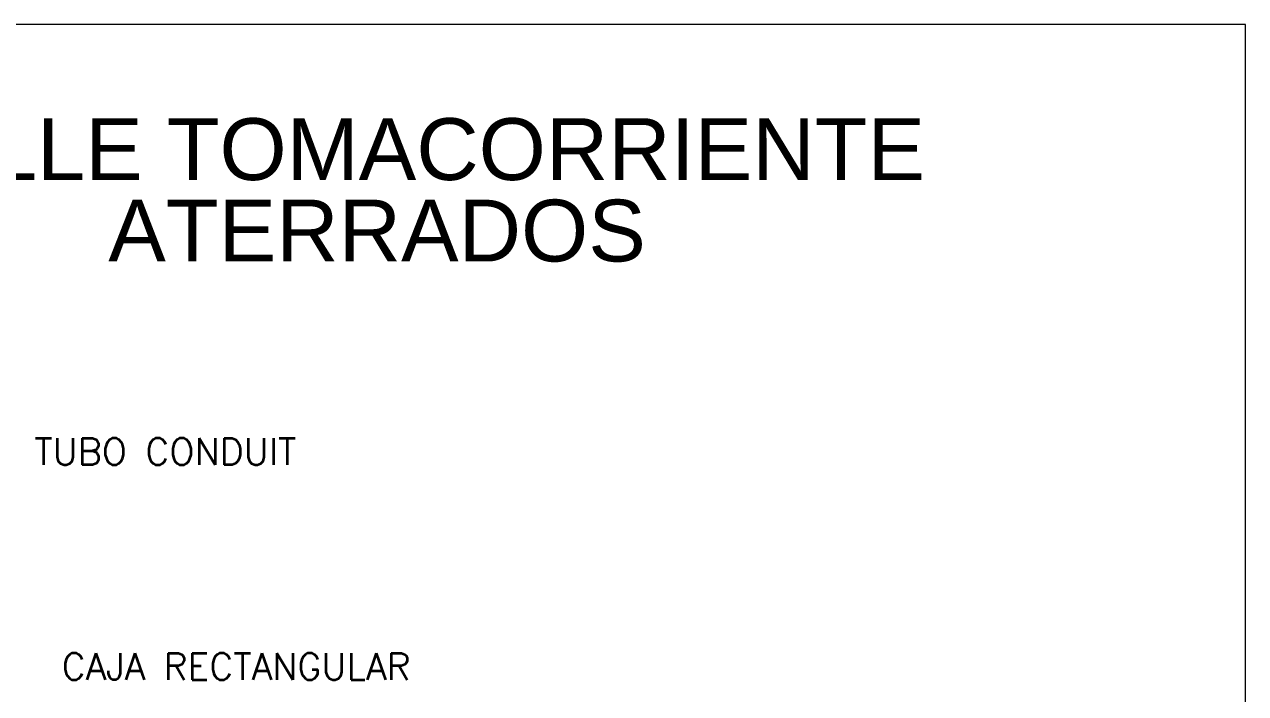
# Model space of a CAD drawing. Header units: inches. Extents: x 1693 to 10990, y 1878 to 5055.
# Drawn here: x 1884.59 to 1907.09, y 2310.94 to 2323.28 of the extents above; entities that cross this region are included whole.
import ezdxf
from ezdxf.enums import TextEntityAlignment as Align

# ---------------------------------------------------------------- set-up
doc = ezdxf.new("R2010")
doc.units = ezdxf.units.IN
for name, color, linetype, lineweight in [('AUTOS', 2, 'Continuous', 20), ('IE-DIAGRAMA', 1, 'Continuous', 0), ('texto', 32, 'Continuous', 13)]:
    doc.layers.add(name, color=color, linetype=linetype, lineweight=lineweight)
doc.styles.get("Standard").update_dxf_attribs({"font": 'arial.ttf'})
doc.styles.add('SWIS', font='swisse.ttf')

msp = doc.modelspace()

# ---------------------------------------------------------------- linework, layer by layer
at = {"layer": 'IE-DIAGRAMA', "linetype": 'Continuous'}
msp.add_lwpolyline([(1874.506, 2323.284), (1874.506, 2291.763), (1907.093, 2291.763), (1907.093, 2323.284)], close=True, dxfattribs=at)

# ---------------------------------------------------------------- texts
at = {"layer": 'AUTOS', "color": 4, "lineweight": 25, "style": 'SWIS'}
for s, height, p in [('DETALLE TOMACORRIENTE ', 1.13971, (1890.66, 2320.414)), ('ATERRADOS', 1.1397, (1891.088, 2318.912))]:
    msp.add_text(s, height=height, dxfattribs=at).set_placement(p, align=Align.CENTER)
at = {"layer": 'texto', "color": 0, "char_height": 0.49193, "width": 13.42356, "attachment_point": 1}
for s, insert in [('\\Fromans.shx;TUBO CONDUIT', (1884.771, 2315.652)), ('\\Fromans.shx;CAJA RECTANGULAR', (1885.276, 2311.69))]:
    msp.add_mtext(s, dxfattribs=dict(at, insert=insert))

doc.saveas('drawing.dxf')
